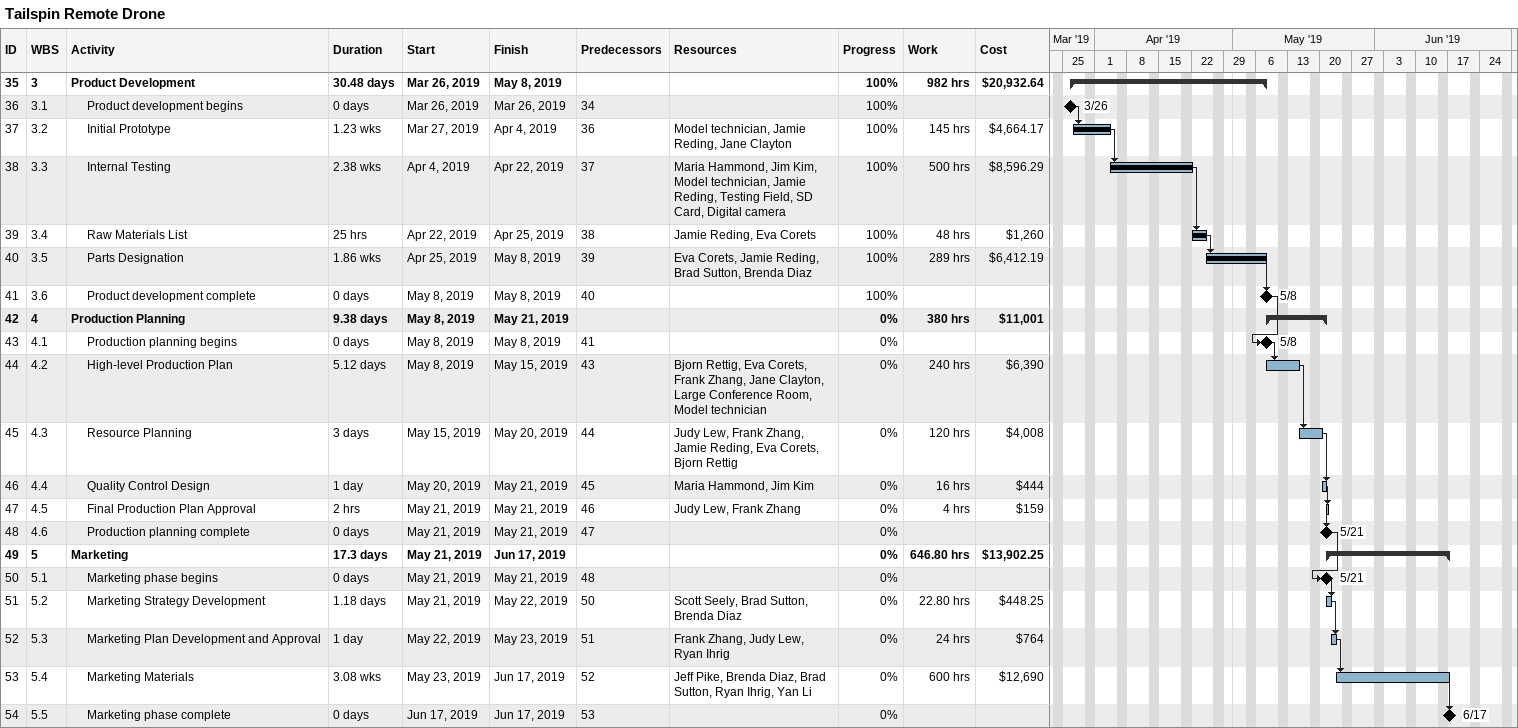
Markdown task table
Tailspin Remote Drone

| ID | WBS | Task | Duration | Start | Finish | Predecessors | Resources | % complete | Work (h) | Cost ($) |
|---|---|---|---|---|---|---|---|---|---|---|
| 35 | 3 | **Product Development** | 30.48d | 2019-03-26 | 2019-05-08 |  |  | 100 | 982 | 20932.64 |
| 36 | 3.1 | Product development begins | 0d | 2019-03-26 | 2019-03-26 | 34 |  | 100 |  |  |
| 37 | 3.2 | Initial Prototype | 1.23w | 2019-03-27 | 2019-04-04 | 36 | Model technician, Jamie Reding, Jane Clayton | 100 | 145 | 4664.17 |
| 38 | 3.3 | Internal Testing | 2.38w | 2019-04-04 | 2019-04-22 | 37 | Maria Hammond, Jim Kim, Model technician, Jamie Reding, Testing Field, SD Card, Digital camera | 100 | 500 | 8596.29 |
| 39 | 3.4 | Raw Materials List | 25h | 2019-04-22 | 2019-04-25 | 38 | Jamie Reding, Eva Corets | 100 | 48 | 1260 |
| 40 | 3.5 | Parts Designation | 1.86w | 2019-04-25 | 2019-05-08 | 39 | Eva Corets, Jamie Reding, Brad Sutton, Brenda Diaz | 100 | 289 | 6412.19 |
| 41 | 3.6 | Product development complete | 0d | 2019-05-08 | 2019-05-08 | 40 |  | 100 |  |  |
| 42 | 4 | **Production Planning** | 9.38d | 2019-05-08 | 2019-05-21 |  |  | 0 | 380 | 11001 |
| 43 | 4.1 | Production planning begins | 0d | 2019-05-08 | 2019-05-08 | 41 |  | 0 |  |  |
| 44 | 4.2 | High-level Production Plan | 5.12d | 2019-05-08 | 2019-05-15 | 43 | Bjorn Rettig, Eva Corets, Frank Zhang, Jane Clayton, Large Conference Room, Model technician | 0 | 240 | 6390 |
| 45 | 4.3 | Resource Planning | 3d | 2019-05-15 | 2019-05-20 | 44 | Judy Lew, Frank Zhang, Jamie Reding, Eva Corets, Bjorn Rettig | 0 | 120 | 4008 |
| 46 | 4.4 | Quality Control Design | 1d | 2019-05-20 | 2019-05-21 | 45 | Maria Hammond, Jim Kim | 0 | 16 | 444 |
| 47 | 4.5 | Final Production Plan Approval | 2h | 2019-05-21 | 2019-05-21 | 46 | Judy Lew, Frank Zhang | 0 | 4 | 159 |
| 48 | 4.6 | Production planning complete | 0d | 2019-05-21 | 2019-05-21 | 47 |  | 0 |  |  |
| 49 | 5 | **Marketing** | 17.3d | 2019-05-21 | 2019-06-17 |  |  | 0 | 646.80 | 13902.25 |
| 50 | 5.1 | Marketing phase begins | 0d | 2019-05-21 | 2019-05-21 | 48 |  | 0 |  |  |
| 51 | 5.2 | Marketing Strategy Development | 1.18d | 2019-05-21 | 2019-05-22 | 50 | Scott Seely, Brad Sutton, Brenda Diaz | 0 | 22.80 | 448.25 |
| 52 | 5.3 | Marketing Plan Development and Approval | 1d | 2019-05-22 | 2019-05-23 | 51 | Frank Zhang, Judy Lew, Ryan Ihrig | 0 | 24 | 764 |
| 53 | 5.4 | Marketing Materials | 3.08w | 2019-05-23 | 2019-06-17 | 52 | Jeff Pike, Brenda Diaz, Brad Sutton, Ryan Ihrig, Yan Li | 0 | 600 | 12690 |
| 54 | 5.5 | Marketing phase complete | 0d | 2019-06-17 | 2019-06-17 | 53 |  | 0 |  |  |
